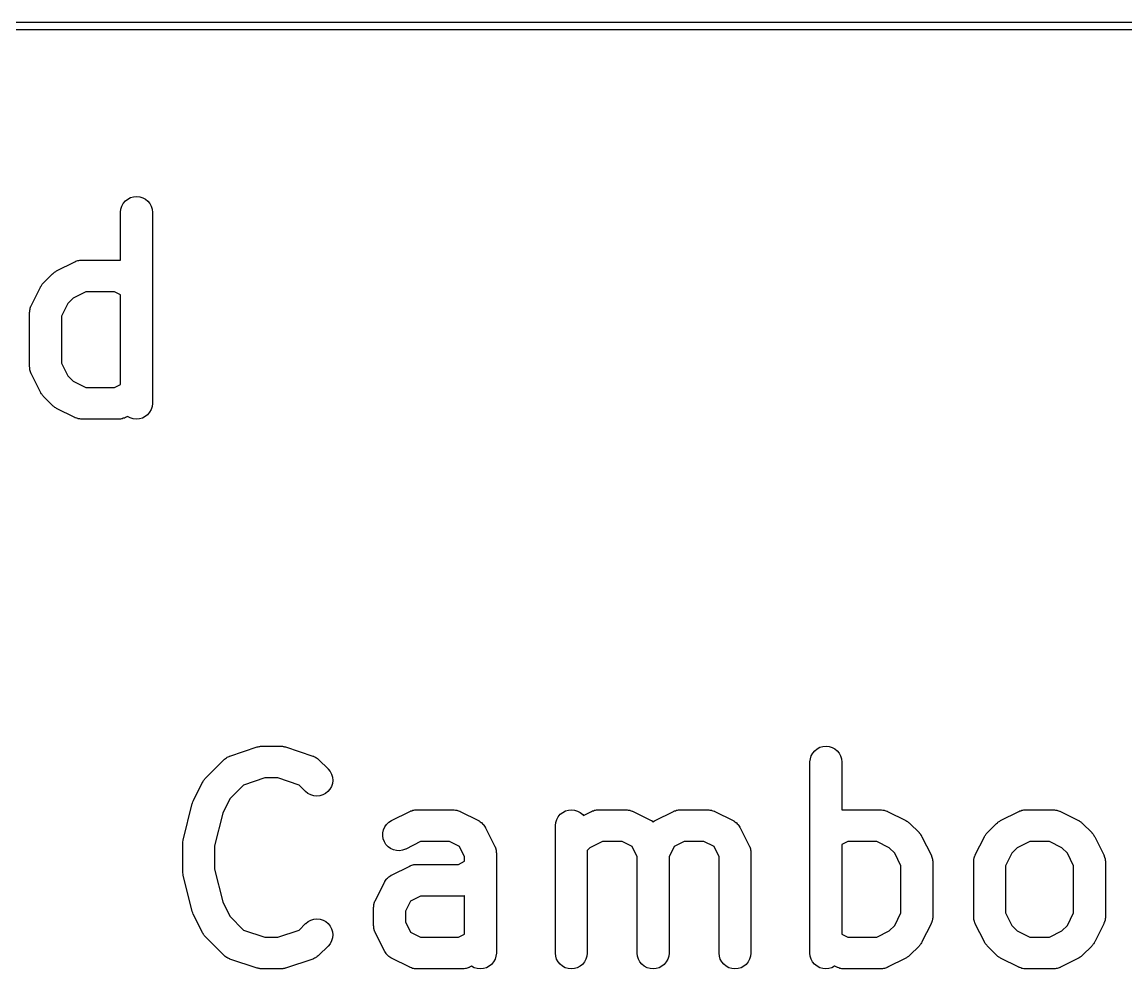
# Model space of a CAD drawing. Extents: x 60 to 191, y -145 to -39.
# Drawn here: x 142.15 to 159.5, y -53.68 to -38.8 of the extents above; entities that cross this region are included whole.
import ezdxf

# ---------------------------------------------------------------- set-up
doc = ezdxf.new("R2010")
doc.units = 0
doc.header["$MEASUREMENT"] = 0
doc.layers.add('BLACK', color=7, linetype='CONTINUOUS')

msp = doc.modelspace()

# ---------------------------------------------------------------- linework, layer by layer
at = {"layer": 'BLACK', "linetype": 'CONTINUOUS'}
for p, q in [((59.6929, -38.802), (190.497, -38.802)), ((190.44, -38.922), (59.75, -38.922)), ((143.745, -41.6499), (143.777, -41.6125)), ((143.777, -41.6125), (143.815, -41.582)), ((143.815, -41.582), (143.858, -41.5593)), ((143.858, -41.5593), (143.905, -41.5456)), ((143.905, -41.5456), (143.953, -41.5411)), ((143.953, -41.5411), (144.002, -41.5462)), ((144.002, -41.5462), (144.049, -41.5607)), ((144.049, -41.5607), (144.092, -41.5839)), ((144.092, -41.5839), (144.129, -41.615)), ((144.129, -41.615), (144.16, -41.6528)), ((143.702, -41.7877), (143.707, -41.7392)), ((143.702, -41.7911), (143.702, -41.7877)), ((143.702, -42.5448), (143.702, -41.7911)), ((143.707, -41.7392), (143.722, -41.6927)), ((143.722, -41.6927), (143.745, -41.6499)), ((144.16, -41.6528), (144.183, -41.6959)), ((144.183, -41.6959), (144.197, -41.7426)), ((144.197, -41.7426), (144.202, -41.7911)), ((144.202, -41.7911), (144.202, -44.7911)), ((142.697, -42.7104), (142.983, -42.5675)), ((142.983, -42.5675), (142.986, -42.566)), ((142.986, -42.566), (142.993, -42.5635)), ((142.993, -42.5635), (142.999, -42.56)), ((142.999, -42.56), (143.016, -42.5551)), ((143.016, -42.5551), (143.032, -42.5492)), ((143.032, -42.5492), (143.039, -42.548)), ((143.039, -42.548), (143.046, -42.5459)), ((143.046, -42.5459), (143.063, -42.5442)), ((143.063, -42.5442), (143.08, -42.5416)), ((143.08, -42.5416), (143.087, -42.5419)), ((143.087, -42.5419), (143.095, -42.5411)), ((143.095, -42.5411), (143.666, -42.5411)), ((143.666, -42.5411), (143.669, -42.5412)), ((143.669, -42.5412), (143.677, -42.542)), ((143.677, -42.542), (143.684, -42.5418)), ((143.684, -42.5418), (143.701, -42.5447)), ((143.701, -42.5447), (143.702, -42.5448)), ((142.489, -42.9001), (142.632, -42.7572)), ((142.632, -42.7572), (142.635, -42.7548)), ((142.635, -42.7548), (142.646, -42.746)), ((142.646, -42.746), (142.656, -42.7364)), ((142.656, -42.7364), (142.665, -42.7308)), ((142.665, -42.7308), (142.673, -42.7243)), ((142.673, -42.7243), (142.685, -42.7179)), ((142.685, -42.7179), (142.697, -42.7104)), ((142.3, -43.2508), (142.442, -42.9651)), ((142.442, -42.9651), (142.444, -42.9619)), ((142.444, -42.9619), (142.452, -42.9502)), ((142.452, -42.9502), (142.458, -42.9378)), ((142.458, -42.9378), (142.465, -42.9297)), ((142.465, -42.9297), (142.471, -42.921)), ((142.471, -42.921), (142.48, -42.9109)), ((142.48, -42.9109), (142.489, -42.9001)), ((142.957, -43.1395), (142.871, -43.2249)), ((143.154, -43.0411), (142.957, -43.1395)), ((143.607, -43.0411), (143.154, -43.0411)), ((143.702, -43.0885), (143.607, -43.0411)), ((143.702, -44.4938), (143.702, -43.0885)), ((142.273, -43.3591), (142.274, -43.3518)), ((142.273, -43.3626), (142.273, -43.3591)), ((142.273, -44.2197), (142.273, -43.3626)), ((142.274, -43.3444), (142.277, -43.3276)), ((142.274, -43.3518), (142.274, -43.3444)), ((142.277, -43.3276), (142.279, -43.3106)), ((142.279, -43.3106), (142.281, -43.3036)), ((142.281, -43.3036), (142.282, -43.2963)), ((142.282, -43.2963), (142.288, -43.2804)), ((142.288, -43.2804), (142.293, -43.2641)), ((142.293, -43.2641), (142.297, -43.2576)), ((142.297, -43.2576), (142.3, -43.2508)), ((142.871, -43.2249), (142.773, -43.4216)), ((142.773, -43.4216), (142.773, -44.1607)), ((142.274, -44.227), (142.273, -44.2197)), ((142.274, -44.2344), (142.274, -44.227)), ((142.773, -44.1607), (142.871, -44.3573)), ((142.276, -44.2513), (142.274, -44.2344)), ((142.278, -44.2683), (142.276, -44.2513)), ((142.28, -44.2753), (142.278, -44.2683)), ((142.281, -44.2826), (142.28, -44.2753)), ((142.287, -44.2986), (142.281, -44.2826)), ((142.292, -44.315), (142.287, -44.2986)), ((142.295, -44.3215), (142.292, -44.315)), ((142.298, -44.3284), (142.295, -44.3215)), ((142.3, -44.3315), (142.298, -44.3284)), ((142.442, -44.6172), (142.3, -44.3315)), ((142.871, -44.3573), (142.957, -44.4428)), ((142.957, -44.4428), (143.154, -44.5411)), ((143.154, -44.5411), (143.607, -44.5411)), ((143.607, -44.5411), (143.702, -44.4938)), ((142.45, -44.6291), (142.442, -44.6172)), ((142.456, -44.6416), (142.45, -44.6291)), ((142.463, -44.6497), (142.456, -44.6416)), ((142.468, -44.6585), (142.463, -44.6497)), ((142.478, -44.6687), (142.468, -44.6585)), ((142.487, -44.6797), (142.478, -44.6687)), ((142.489, -44.6822), (142.487, -44.6797)), ((142.632, -44.8251), (142.489, -44.6822)), ((142.643, -44.834), (142.632, -44.8251)), ((142.653, -44.8438), (142.643, -44.834)), ((142.662, -44.8494), (142.653, -44.8438)), ((142.67, -44.856), (142.662, -44.8494)), ((142.682, -44.8627), (142.67, -44.856)), ((142.694, -44.8703), (142.682, -44.8627)), ((142.697, -44.8719), (142.694, -44.8703)), ((142.983, -45.0147), (142.697, -44.8719)), ((144.181, -44.8896), (144.158, -44.9324)), ((144.196, -44.8431), (144.181, -44.8896)), ((144.202, -44.7946), (144.196, -44.8431)), ((144.202, -44.7911), (144.202, -44.7946)), ((142.99, -45.0174), (142.983, -45.0147)), ((142.996, -45.0209), (142.99, -45.0174)), ((143.012, -45.0261), (142.996, -45.0209)), ((143.028, -45.0322), (143.012, -45.0261)), ((143.036, -45.0335), (143.028, -45.0322)), ((143.043, -45.0357), (143.036, -45.0335)), ((143.06, -45.0376), (143.043, -45.0357)), ((143.076, -45.0405), (143.06, -45.0376)), ((143.084, -45.0403), (143.076, -45.0405)), ((143.091, -45.0411), (143.084, -45.0403)), ((143.095, -45.0411), (143.091, -45.0411)), ((143.666, -45.0411), (143.095, -45.0411)), ((143.673, -45.0404), (143.666, -45.0411)), ((143.681, -45.0407), (143.673, -45.0404)), ((143.698, -45.038), (143.681, -45.0407)), ((143.715, -45.0364), (143.698, -45.038)), ((143.722, -45.0343), (143.715, -45.0364)), ((143.729, -45.0331), (143.722, -45.0343)), ((143.745, -45.0272), (143.729, -45.0331)), ((143.761, -45.0223), (143.745, -45.0272)), ((143.768, -45.0188), (143.761, -45.0223)), ((143.775, -45.0163), (143.768, -45.0188)), ((143.778, -45.0147), (143.775, -45.0163)), ((143.811, -44.998), (143.778, -45.0147)), ((143.812, -44.9984), (143.811, -44.998)), ((143.855, -45.0216), (143.812, -44.9984)), ((143.901, -45.036), (143.855, -45.0216)), ((143.95, -45.0411), (143.901, -45.036)), ((143.999, -45.0367), (143.95, -45.0411)), ((144.045, -45.0229), (143.999, -45.0367)), ((144.089, -45.0003), (144.045, -45.0229)), ((144.127, -44.9698), (144.089, -45.0003)), ((144.158, -44.9324), (144.127, -44.9698)), ((145.421, -50.3328), (145.849, -50.19)), ((145.849, -50.19), (145.853, -50.1889)), ((145.853, -50.1889), (145.866, -50.186)), ((145.866, -50.186), (145.88, -50.1819)), ((145.88, -50.1819), (145.89, -50.1809)), ((145.89, -50.1809), (145.9, -50.1787)), ((145.9, -50.1787), (145.914, -50.1785)), ((145.914, -50.1785), (145.928, -50.1771)), ((145.928, -50.1771), (146.214, -50.1771)), ((146.214, -50.1771), (146.217, -50.1772)), ((146.217, -50.1772), (146.231, -50.1787)), ((146.231, -50.1787), (146.245, -50.1791)), ((146.245, -50.1791), (146.256, -50.1814)), ((146.256, -50.1814), (146.266, -50.1826)), ((146.266, -50.1826), (146.279, -50.1869)), ((146.279, -50.1869), (146.293, -50.19)), ((146.293, -50.19), (146.722, -50.3328)), ((154.556, -50.3287), (154.579, -50.2859)), ((154.579, -50.2859), (154.611, -50.2485)), ((154.611, -50.2485), (154.649, -50.218)), ((154.649, -50.218), (154.692, -50.1953)), ((154.692, -50.1953), (154.739, -50.1816)), ((154.739, -50.1816), (154.787, -50.1771)), ((154.787, -50.1771), (154.836, -50.1822)), ((154.836, -50.1822), (154.882, -50.1967)), ((154.882, -50.1967), (154.925, -50.2199)), ((154.925, -50.2199), (154.963, -50.251)), ((154.963, -50.251), (154.994, -50.2888)), ((154.994, -50.2888), (155.017, -50.3319)), ((145.037, -50.6789), (145.323, -50.3932)), ((145.323, -50.3932), (145.325, -50.3908)), ((145.325, -50.3908), (145.331, -50.3862)), ((145.331, -50.3862), (145.336, -50.3809)), ((145.336, -50.3809), (145.35, -50.371)), ((145.35, -50.371), (145.364, -50.3603)), ((145.364, -50.3603), (145.37, -50.3569)), ((145.37, -50.3569), (145.376, -50.3527)), ((145.376, -50.3527), (145.392, -50.3457)), ((145.392, -50.3457), (145.407, -50.3379)), ((145.407, -50.3379), (145.414, -50.3358)), ((145.414, -50.3358), (145.421, -50.3328)), ((146.722, -50.3328), (146.725, -50.334)), ((146.725, -50.334), (146.732, -50.337)), ((146.732, -50.337), (146.739, -50.3392)), ((146.739, -50.3392), (146.754, -50.3473)), ((146.754, -50.3473), (146.769, -50.3544)), ((146.769, -50.3544), (146.775, -50.3588)), ((146.775, -50.3588), (146.782, -50.3623)), ((146.782, -50.3623), (146.795, -50.3731)), ((146.795, -50.3731), (146.809, -50.3832)), ((146.809, -50.3832), (146.814, -50.3886)), ((146.814, -50.3886), (146.819, -50.3932)), ((146.819, -50.3932), (146.962, -50.5361)), ((154.535, -50.4237), (154.541, -50.3752)), ((154.535, -50.4271), (154.535, -50.4237)), ((154.535, -53.4271), (154.535, -50.4271)), ((154.541, -50.3752), (154.556, -50.3287)), ((155.017, -50.3319), (155.031, -50.3786)), ((155.031, -50.3786), (155.035, -50.4271)), ((155.035, -50.4271), (155.035, -51.1806)), ((146.962, -50.5361), (146.965, -50.5386)), ((146.965, -50.5386), (146.995, -50.5767)), ((146.995, -50.5767), (147.018, -50.62)), ((147.018, -50.62), (147.031, -50.6669)), ((144.848, -51.0296), (144.99, -50.7439)), ((144.99, -50.7439), (144.992, -50.7408)), ((144.992, -50.7408), (145, -50.729)), ((145, -50.729), (145.006, -50.7166)), ((145.006, -50.7166), (145.013, -50.7086)), ((145.013, -50.7086), (145.019, -50.6999)), ((145.019, -50.6999), (145.028, -50.6898)), ((145.028, -50.6898), (145.037, -50.6789)), ((145.635, -50.7885), (145.419, -51.0038)), ((145.969, -50.6771), (145.635, -50.7885)), ((146.173, -50.6771), (145.969, -50.6771)), ((146.508, -50.7885), (146.173, -50.6771)), ((146.609, -50.8896), (146.508, -50.7885)), ((147.016, -50.8105), (146.992, -50.8534)), ((147.03, -50.764), (147.016, -50.8105)), ((147.035, -50.7155), (147.03, -50.764)), ((147.031, -50.6669), (147.035, -50.7155)), ((146.646, -50.9206), (146.609, -50.8896)), ((146.689, -50.9437), (146.646, -50.9206)), ((146.736, -50.9579), (146.689, -50.9437)), ((146.785, -50.9629), (146.736, -50.9579)), ((146.833, -50.9583), (146.785, -50.9629)), ((146.88, -50.9443), (146.833, -50.9583)), ((146.923, -50.9216), (146.88, -50.9443)), ((146.961, -50.8909), (146.923, -50.9216)), ((146.992, -50.8534), (146.961, -50.8909)), ((144.686, -51.6522), (144.829, -51.0808)), ((144.829, -51.0774), (144.83, -51.0763)), ((144.829, -51.0808), (144.829, -51.0774)), ((144.83, -51.0752), (144.838, -51.0535)), ((144.83, -51.0763), (144.83, -51.0752)), ((144.838, -51.0535), (144.847, -51.0317)), ((144.847, -51.0307), (144.848, -51.0296)), ((144.847, -51.0317), (144.847, -51.0307)), ((145.419, -51.0038), (145.307, -51.2287)), ((145.307, -51.2287), (145.178, -51.7436)), ((147.959, -51.3464), (148.245, -51.2035)), ((148.245, -51.2035), (148.248, -51.202)), ((148.248, -51.202), (148.255, -51.1995)), ((148.255, -51.1995), (148.262, -51.196)), ((148.262, -51.196), (148.278, -51.1911)), ((148.278, -51.1911), (148.294, -51.1852)), ((148.294, -51.1852), (148.301, -51.184)), ((148.301, -51.184), (148.308, -51.1819)), ((148.308, -51.1819), (148.325, -51.1802)), ((148.325, -51.1802), (148.342, -51.1776)), ((148.342, -51.1776), (148.35, -51.1779)), ((148.35, -51.1779), (148.357, -51.1771)), ((148.357, -51.1771), (148.928, -51.1771)), ((148.928, -51.1771), (148.932, -51.1772)), ((148.932, -51.1772), (148.939, -51.178)), ((148.939, -51.178), (148.946, -51.1778)), ((148.946, -51.1778), (148.963, -51.1807)), ((148.963, -51.1807), (148.98, -51.1826)), ((148.98, -51.1826), (148.987, -51.1848)), ((148.987, -51.1848), (148.995, -51.1861)), ((148.995, -51.1861), (149.01, -51.1922)), ((149.01, -51.1922), (149.027, -51.1974)), ((149.027, -51.1974), (149.033, -51.2009)), ((149.033, -51.2009), (149.04, -51.2035)), ((149.04, -51.2035), (149.326, -51.3464)), ((150.541, -51.3752), (150.556, -51.3287)), ((150.556, -51.3287), (150.579, -51.2859)), ((150.579, -51.2859), (150.611, -51.2485)), ((150.611, -51.2485), (150.649, -51.218)), ((150.649, -51.218), (150.692, -51.1953)), ((150.692, -51.1953), (150.739, -51.1816)), ((150.739, -51.1816), (150.787, -51.1771)), ((150.787, -51.1771), (150.836, -51.1822)), ((150.836, -51.1822), (150.882, -51.1967)), ((150.882, -51.1967), (150.925, -51.2199)), ((150.925, -51.2199), (150.963, -51.251)), ((150.963, -51.251), (150.976, -51.2668)), ((150.976, -51.2668), (151.102, -51.2035)), ((151.102, -51.2035), (151.105, -51.202)), ((151.105, -51.202), (151.112, -51.1995)), ((151.112, -51.1995), (151.119, -51.196)), ((151.119, -51.196), (151.135, -51.1911)), ((151.135, -51.1911), (151.151, -51.1852)), ((151.151, -51.1852), (151.158, -51.184)), ((151.158, -51.184), (151.165, -51.1819)), ((151.165, -51.1819), (151.182, -51.1802)), ((151.182, -51.1802), (151.199, -51.1776)), ((151.199, -51.1776), (151.207, -51.1779)), ((151.207, -51.1779), (151.214, -51.1771)), ((151.214, -51.1771), (151.643, -51.1771)), ((151.643, -51.1771), (151.646, -51.1772)), ((151.646, -51.1772), (151.653, -51.178)), ((151.653, -51.178), (151.661, -51.1778)), ((151.661, -51.1778), (151.678, -51.1807)), ((151.678, -51.1807), (151.695, -51.1826)), ((151.695, -51.1826), (151.702, -51.1848)), ((151.702, -51.1848), (151.709, -51.1861)), ((151.709, -51.1861), (151.725, -51.1922)), ((151.725, -51.1922), (151.741, -51.1974)), ((151.741, -51.1974), (151.748, -51.2009)), ((151.748, -51.2009), (151.754, -51.2035)), ((151.754, -51.2035), (152.04, -51.3464)), ((152.102, -51.3464), (152.388, -51.2035)), ((152.388, -51.2035), (152.391, -51.202)), ((152.391, -51.202), (152.398, -51.1995)), ((152.398, -51.1995), (152.404, -51.196)), ((152.404, -51.196), (152.421, -51.1911)), ((152.421, -51.1911), (152.437, -51.1852)), ((152.437, -51.1852), (152.444, -51.184)), ((152.444, -51.184), (152.451, -51.1819)), ((152.451, -51.1819), (152.468, -51.1802)), ((152.468, -51.1802), (152.485, -51.1776)), ((152.485, -51.1776), (152.492, -51.1779)), ((152.492, -51.1779), (152.5, -51.1771)), ((152.5, -51.1771), (152.928, -51.1771)), ((152.928, -51.1771), (152.932, -51.1772)), ((152.932, -51.1772), (152.939, -51.178)), ((152.939, -51.178), (152.946, -51.1778)), ((152.946, -51.1778), (152.963, -51.1807)), ((152.963, -51.1807), (152.98, -51.1826)), ((152.98, -51.1826), (152.987, -51.1848)), ((152.987, -51.1848), (152.995, -51.1861)), ((152.995, -51.1861), (153.01, -51.1922)), ((153.01, -51.1922), (153.027, -51.1974)), ((153.027, -51.1974), (153.033, -51.2009)), ((153.033, -51.2009), (153.04, -51.2035)), ((153.04, -51.2035), (153.326, -51.3464)), ((155.035, -51.1806), (155.04, -51.1802)), ((155.04, -51.1802), (155.056, -51.1776)), ((155.056, -51.1776), (155.064, -51.1779)), ((155.064, -51.1779), (155.071, -51.1771)), ((155.071, -51.1771), (155.643, -51.1771)), ((155.643, -51.1771), (155.646, -51.1772)), ((155.646, -51.1772), (155.653, -51.178)), ((155.653, -51.178), (155.661, -51.1778)), ((155.661, -51.1778), (155.678, -51.1807)), ((155.678, -51.1807), (155.695, -51.1826)), ((155.695, -51.1826), (155.702, -51.1848)), ((155.702, -51.1848), (155.709, -51.1861)), ((155.709, -51.1861), (155.725, -51.1922)), ((155.725, -51.1922), (155.741, -51.1974)), ((155.741, -51.1974), (155.748, -51.2009)), ((155.748, -51.2009), (155.754, -51.2035)), ((155.754, -51.2035), (156.04, -51.3464)), ((157.531, -51.3464), (157.816, -51.2035)), ((157.816, -51.2035), (157.82, -51.202)), ((157.82, -51.202), (157.827, -51.1995)), ((157.827, -51.1995), (157.833, -51.196)), ((157.833, -51.196), (157.849, -51.1911)), ((157.849, -51.1911), (157.865, -51.1852)), ((157.865, -51.1852), (157.873, -51.184)), ((157.873, -51.184), (157.88, -51.1819)), ((157.88, -51.1819), (157.897, -51.1802)), ((157.897, -51.1802), (157.914, -51.1776)), ((157.914, -51.1776), (157.921, -51.1779)), ((157.921, -51.1779), (157.928, -51.1771)), ((157.928, -51.1771), (158.357, -51.1771)), ((158.357, -51.1771), (158.36, -51.1772)), ((158.36, -51.1772), (158.368, -51.178)), ((158.368, -51.178), (158.375, -51.1778)), ((158.375, -51.1778), (158.392, -51.1807)), ((158.392, -51.1807), (158.409, -51.1826)), ((158.409, -51.1826), (158.416, -51.1848)), ((158.416, -51.1848), (158.423, -51.1861)), ((158.423, -51.1861), (158.439, -51.1922)), ((158.439, -51.1922), (158.455, -51.1974)), ((158.455, -51.1974), (158.462, -51.2009)), ((158.462, -51.2009), (158.469, -51.2035)), ((158.469, -51.2035), (158.754, -51.3464)), ((147.823, -51.5376), (147.834, -51.4901)), ((147.834, -51.4901), (147.854, -51.4456)), ((147.854, -51.4456), (147.883, -51.4059)), ((147.883, -51.4059), (147.918, -51.3724)), ((147.918, -51.3724), (147.959, -51.3464)), ((149.326, -51.3464), (149.329, -51.348)), ((149.329, -51.348), (149.333, -51.3509)), ((149.333, -51.3509), (149.338, -51.3531)), ((149.338, -51.3531), (149.354, -51.3642)), ((149.354, -51.3642), (149.37, -51.3745)), ((149.37, -51.3745), (149.374, -51.3783)), ((149.374, -51.3783), (149.378, -51.3814)), ((149.378, -51.3814), (149.391, -51.3953)), ((149.391, -51.3953), (149.405, -51.4085)), ((149.405, -51.4085), (149.408, -51.413)), ((149.408, -51.413), (149.412, -51.4169)), ((149.412, -51.4169), (149.422, -51.433)), ((149.422, -51.433), (149.433, -51.4487)), ((149.433, -51.4487), (149.435, -51.4536)), ((149.435, -51.4536), (149.438, -51.4582)), ((149.438, -51.4582), (149.58, -51.7439)), ((150.535, -51.4237), (150.541, -51.3752)), ((150.535, -51.4271), (150.535, -51.4237)), ((150.535, -53.4271), (150.535, -51.4271)), ((152.04, -51.3464), (152.043, -51.348)), ((152.043, -51.348), (152.048, -51.3509)), ((152.048, -51.3509), (152.053, -51.3531)), ((152.053, -51.3531), (152.068, -51.3642)), ((152.068, -51.3642), (152.071, -51.366)), ((152.071, -51.366), (152.077, -51.3622)), ((152.077, -51.3622), (152.093, -51.3514)), ((152.093, -51.3514), (152.098, -51.3493)), ((152.098, -51.3493), (152.102, -51.3464)), ((153.326, -51.3464), (153.329, -51.348)), ((153.329, -51.348), (153.333, -51.3509)), ((153.333, -51.3509), (153.338, -51.3531)), ((153.338, -51.3531), (153.354, -51.3642)), ((153.354, -51.3642), (153.37, -51.3745)), ((153.37, -51.3745), (153.374, -51.3783)), ((153.374, -51.3783), (153.378, -51.3814)), ((153.378, -51.3814), (153.391, -51.3953)), ((153.391, -51.3953), (153.405, -51.4085)), ((153.405, -51.4085), (153.408, -51.413)), ((153.408, -51.413), (153.412, -51.4169)), ((153.412, -51.4169), (153.422, -51.433)), ((153.422, -51.433), (153.433, -51.4487)), ((153.433, -51.4487), (153.435, -51.4536)), ((153.435, -51.4536), (153.438, -51.4582)), ((153.438, -51.4582), (153.58, -51.7439)), ((156.04, -51.3464), (156.043, -51.348)), ((156.043, -51.348), (156.055, -51.3556)), ((156.055, -51.3556), (156.067, -51.3623)), ((156.067, -51.3623), (156.075, -51.3689)), ((156.075, -51.3689), (156.084, -51.3745)), ((156.084, -51.3745), (156.094, -51.3843)), ((156.094, -51.3843), (156.105, -51.3932)), ((156.105, -51.3932), (156.248, -51.5361)), ((157.323, -51.5361), (157.466, -51.3932)), ((157.466, -51.3932), (157.468, -51.3908)), ((157.468, -51.3908), (157.479, -51.382)), ((157.479, -51.382), (157.489, -51.3724)), ((157.489, -51.3724), (157.498, -51.3668)), ((157.498, -51.3668), (157.506, -51.3603)), ((157.506, -51.3603), (157.519, -51.3539)), ((157.519, -51.3539), (157.531, -51.3464)), ((158.754, -51.3464), (158.757, -51.348)), ((158.757, -51.348), (158.769, -51.3556)), ((158.769, -51.3556), (158.782, -51.3623)), ((158.782, -51.3623), (158.79, -51.3689)), ((158.79, -51.3689), (158.798, -51.3745)), ((158.798, -51.3745), (158.808, -51.3843)), ((158.808, -51.3843), (158.819, -51.3932)), ((158.819, -51.3932), (158.962, -51.5361)), ((144.679, -51.7005), (144.682, -51.6807)), ((144.682, -51.6807), (144.684, -51.6609)), ((144.684, -51.6609), (144.685, -51.6566)), ((144.685, -51.6566), (144.686, -51.6522)), ((147.822, -51.5864), (147.823, -51.5376)), ((147.83, -51.6346), (147.822, -51.5864)), ((147.847, -51.6802), (147.83, -51.6346)), ((147.872, -51.7217), (147.847, -51.6802)), ((148.416, -51.6771), (148.183, -51.7936)), ((148.869, -51.6771), (148.416, -51.6771)), ((149.028, -51.7563), (148.869, -51.6771)), ((151.273, -51.6771), (151.076, -51.7755)), ((151.584, -51.6771), (151.273, -51.6771)), ((151.742, -51.7563), (151.584, -51.6771)), ((152.559, -51.6771), (152.4, -51.7563)), ((152.869, -51.6771), (152.559, -51.6771)), ((153.028, -51.7563), (152.869, -51.6771)), ((155.13, -51.6771), (155.035, -51.7245)), ((155.584, -51.6771), (155.13, -51.6771)), ((155.78, -51.7755), (155.584, -51.6771)), ((156.248, -51.5361), (156.25, -51.5386)), ((156.25, -51.5386), (156.259, -51.5495)), ((156.259, -51.5495), (156.269, -51.5598)), ((156.269, -51.5598), (156.274, -51.5686)), ((156.274, -51.5686), (156.281, -51.5767)), ((156.281, -51.5767), (156.287, -51.5892)), ((156.287, -51.5892), (156.295, -51.6011)), ((156.295, -51.6011), (156.438, -51.8868)), ((157.133, -51.8868), (157.276, -51.6011)), ((157.276, -51.6011), (157.278, -51.5979)), ((157.278, -51.5979), (157.285, -51.5862)), ((157.285, -51.5862), (157.292, -51.5738)), ((157.292, -51.5738), (157.299, -51.5657)), ((157.299, -51.5657), (157.304, -51.557)), ((157.304, -51.557), (157.314, -51.5469)), ((157.314, -51.5469), (157.323, -51.5361)), ((157.987, -51.6771), (157.791, -51.7755)), ((158.298, -51.6771), (157.987, -51.6771)), ((158.494, -51.7755), (158.298, -51.6771)), ((158.962, -51.5361), (158.965, -51.5386)), ((158.965, -51.5386), (158.973, -51.5495)), ((158.973, -51.5495), (158.983, -51.5598)), ((158.983, -51.5598), (158.989, -51.5686)), ((158.989, -51.5686), (158.995, -51.5767)), ((158.995, -51.5767), (159.002, -51.5892)), ((159.002, -51.5892), (159.009, -51.6011)), ((159.009, -51.6011), (159.152, -51.8868)), ((144.678, -51.7094), (144.679, -51.7049)), ((144.678, -51.7129), (144.678, -51.7094)), ((144.678, -52.1414), (144.678, -51.7129)), ((144.679, -51.7049), (144.679, -51.7005)), ((145.178, -51.7436), (145.178, -52.1106)), ((147.906, -51.7574), (147.872, -51.7217)), ((147.945, -51.786), (147.906, -51.7574)), ((147.99, -51.8063), (147.945, -51.786)), ((148.037, -51.8177), (147.99, -51.8063)), ((148.086, -51.8196), (148.037, -51.8177)), ((148.134, -51.812), (148.086, -51.8196)), ((148.18, -51.7951), (148.134, -51.812)), ((148.183, -51.7936), (148.18, -51.7951)), ((149.107, -51.9147), (149.028, -51.7563)), ((149.58, -51.7439), (149.582, -51.747)), ((149.582, -51.747), (149.585, -51.754)), ((149.585, -51.754), (149.588, -51.7604)), ((149.588, -51.7604), (149.593, -51.7768)), ((149.593, -51.7768), (149.599, -51.7928)), ((149.599, -51.7928), (149.6, -51.8001)), ((149.6, -51.8001), (149.602, -51.8072)), ((149.602, -51.8072), (149.604, -51.8242)), ((149.604, -51.8242), (149.606, -51.841)), ((149.606, -51.841), (149.606, -51.8484)), ((149.606, -51.8484), (149.607, -51.8557)), ((149.607, -51.8557), (149.607, -53.4271)), ((151.076, -51.7755), (151.035, -51.8164)), ((151.035, -51.8164), (151.035, -53.4271)), ((151.821, -51.9147), (151.742, -51.7563)), ((152.4, -51.7563), (152.321, -51.9147)), ((153.107, -51.9147), (153.028, -51.7563)), ((153.58, -51.7439), (153.582, -51.747)), ((153.582, -51.747), (153.585, -51.754)), ((153.585, -51.754), (153.588, -51.7604)), ((153.588, -51.7604), (153.593, -51.7768)), ((153.593, -51.7768), (153.599, -51.7928)), ((153.599, -51.7928), (153.6, -51.8001)), ((153.6, -51.8001), (153.602, -51.8072)), ((153.602, -51.8072), (153.604, -51.8242)), ((153.604, -51.8242), (153.606, -51.841)), ((153.606, -51.841), (153.606, -51.8484)), ((153.606, -51.8484), (153.607, -51.8557)), ((153.607, -51.8557), (153.607, -53.4271)), ((155.035, -51.7245), (155.035, -53.1298)), ((155.866, -51.8609), (155.78, -51.7755)), ((155.964, -52.0576), (155.866, -51.8609)), ((157.705, -51.8609), (157.607, -52.0576)), ((157.791, -51.7755), (157.705, -51.8609)), ((158.58, -51.8609), (158.494, -51.7755)), ((158.678, -52.0576), (158.58, -51.8609)), ((148.325, -52.0374), (148.342, -52.0347)), ((148.342, -52.0347), (148.35, -52.035)), ((148.35, -52.035), (148.357, -52.0343)), ((148.357, -52.0343), (149.012, -52.0343)), ((149.012, -52.0343), (149.107, -51.9869)), ((149.107, -51.9869), (149.107, -51.9147)), ((151.821, -53.4271), (151.821, -51.9147)), ((152.321, -51.9147), (152.321, -53.4271)), ((153.107, -53.4271), (153.107, -51.9147)), ((156.438, -51.8868), (156.439, -51.8899)), ((156.439, -51.8899), (156.442, -51.8968)), ((156.442, -51.8968), (156.445, -51.9033)), ((156.445, -51.9033), (156.45, -51.9197)), ((156.45, -51.9197), (156.456, -51.9357)), ((156.456, -51.9357), (156.457, -51.943)), ((156.457, -51.943), (156.459, -51.95)), ((156.459, -51.95), (156.461, -51.967)), ((156.461, -51.967), (156.464, -51.9839)), ((156.464, -51.9839), (156.463, -51.9912)), ((156.463, -51.9912), (156.464, -51.9986)), ((156.464, -51.9986), (156.464, -52.8557)), ((157.107, -51.9951), (157.108, -51.9878)), ((157.107, -51.9986), (157.107, -51.9951)), ((157.107, -52.8557), (157.107, -51.9986)), ((157.108, -51.9804), (157.11, -51.9636)), ((157.108, -51.9878), (157.108, -51.9804)), ((157.11, -51.9636), (157.112, -51.9466)), ((157.112, -51.9466), (157.115, -51.9396)), ((157.115, -51.9396), (157.116, -51.9323)), ((157.116, -51.9323), (157.122, -51.9164)), ((157.122, -51.9164), (157.127, -51.9001)), ((157.127, -51.9001), (157.131, -51.8936)), ((157.131, -51.8936), (157.133, -51.8868)), ((159.152, -51.8868), (159.153, -51.8899)), ((159.153, -51.8899), (159.156, -51.8968)), ((159.156, -51.8968), (159.159, -51.9033)), ((159.159, -51.9033), (159.164, -51.9197)), ((159.164, -51.9197), (159.17, -51.9357)), ((159.17, -51.9357), (159.171, -51.943)), ((159.171, -51.943), (159.174, -51.95)), ((159.174, -51.95), (159.175, -51.967)), ((159.175, -51.967), (159.178, -51.9839)), ((159.178, -51.9839), (159.178, -51.9912)), ((159.178, -51.9912), (159.178, -51.9986)), ((159.178, -51.9986), (159.178, -52.8557)), ((144.679, -52.1459), (144.678, -52.1414)), ((144.678, -52.1503), (144.679, -52.1459)), ((144.681, -52.1701), (144.678, -52.1503)), ((144.683, -52.19), (144.681, -52.1701)), ((144.684, -52.1943), (144.683, -52.19)), ((144.685, -52.1987), (144.684, -52.1943)), ((144.686, -52.2021), (144.685, -52.1987)), ((144.829, -52.7735), (144.686, -52.2021)), ((145.178, -52.1106), (145.307, -52.6256)), ((147.934, -52.2194), (147.95, -52.2086)), ((147.95, -52.2086), (147.955, -52.2064)), ((147.955, -52.2064), (147.959, -52.2035)), ((147.959, -52.2035), (148.245, -52.0607)), ((148.245, -52.0607), (148.248, -52.0591)), ((148.248, -52.0591), (148.255, -52.0566)), ((148.255, -52.0566), (148.262, -52.0531)), ((148.262, -52.0531), (148.278, -52.0482)), ((148.278, -52.0482), (148.294, -52.0423)), ((148.294, -52.0423), (148.301, -52.0412)), ((148.301, -52.0412), (148.308, -52.039)), ((148.308, -52.039), (148.325, -52.0374)), ((155.964, -52.7967), (155.964, -52.0576)), ((157.607, -52.0576), (157.607, -52.7967)), ((158.678, -52.7967), (158.678, -52.0576)), ((147.705, -52.6011), (147.848, -52.3153)), ((147.848, -52.3153), (147.849, -52.3122)), ((147.849, -52.3122), (147.852, -52.3077)), ((147.852, -52.3077), (147.854, -52.3028)), ((147.854, -52.3028), (147.865, -52.2873)), ((147.865, -52.2873), (147.876, -52.2713)), ((147.876, -52.2713), (147.879, -52.2674)), ((147.879, -52.2674), (147.883, -52.263)), ((147.883, -52.263), (147.896, -52.2499)), ((147.896, -52.2499), (147.91, -52.2363)), ((147.91, -52.2363), (147.914, -52.2332)), ((147.914, -52.2332), (147.918, -52.2295)), ((147.918, -52.2295), (147.934, -52.2194)), ((148.416, -52.5343), (148.257, -52.6135)), ((149.071, -52.5343), (148.416, -52.5343)), ((149.078, -52.5336), (149.071, -52.5343)), ((149.086, -52.5339), (149.078, -52.5336)), ((149.103, -52.5312), (149.086, -52.5339)), ((149.107, -52.5308), (149.103, -52.5312)), ((149.107, -53.1298), (149.107, -52.5308)), ((145.307, -52.6256), (145.419, -52.8505)), ((147.678, -52.7094), (147.679, -52.7021)), ((147.678, -52.7129), (147.678, -52.7094)), ((147.678, -52.9986), (147.678, -52.7129)), ((147.679, -52.6947), (147.682, -52.6779)), ((147.679, -52.7021), (147.679, -52.6947)), ((147.682, -52.6779), (147.684, -52.6609)), ((147.684, -52.6609), (147.686, -52.6539)), ((147.686, -52.6539), (147.687, -52.6466)), ((147.687, -52.6466), (147.693, -52.6307)), ((147.693, -52.6307), (147.699, -52.6144)), ((147.699, -52.6144), (147.702, -52.6079)), ((147.702, -52.6079), (147.705, -52.6011)), ((148.257, -52.6135), (148.178, -52.7719)), ((144.829, -52.7746), (144.829, -52.7735)), ((144.829, -52.7757), (144.829, -52.7746)), ((144.837, -52.7975), (144.829, -52.7757)), ((144.845, -52.8194), (144.837, -52.7975)), ((144.846, -52.8204), (144.845, -52.8194)), ((144.846, -52.8215), (144.846, -52.8204)), ((144.848, -52.8247), (144.846, -52.8215)), ((144.99, -53.1104), (144.848, -52.8247)), ((145.419, -52.8505), (145.635, -53.0658)), ((146.693, -52.9093), (146.739, -52.8957)), ((146.739, -52.8957), (146.788, -52.8914)), ((146.788, -52.8914), (146.837, -52.8967)), ((146.837, -52.8967), (146.883, -52.9113)), ((148.178, -52.7719), (148.178, -52.9396)), ((155.866, -52.9933), (155.964, -52.7967)), ((156.46, -52.8907), (156.459, -52.9077)), ((156.463, -52.8739), (156.46, -52.8907)), ((156.464, -52.8592), (156.463, -52.8665)), ((156.463, -52.8665), (156.463, -52.8739)), ((156.464, -52.8557), (156.464, -52.8592)), ((157.108, -52.863), (157.107, -52.8557)), ((157.107, -52.8704), (157.108, -52.863)), ((157.11, -52.8873), (157.107, -52.8704)), ((157.112, -52.9043), (157.11, -52.8873)), ((157.607, -52.7967), (157.705, -52.9933)), ((158.58, -52.9933), (158.678, -52.7967)), ((159.175, -52.8907), (159.173, -52.9077)), ((159.178, -52.8739), (159.175, -52.8907)), ((159.178, -52.8592), (159.177, -52.8665)), ((159.177, -52.8665), (159.178, -52.8739)), ((159.178, -52.8557), (159.178, -52.8592)), ((145.635, -53.0658), (145.969, -53.1771)), ((146.173, -53.1771), (146.508, -53.0658)), ((146.508, -53.0658), (146.609, -52.9647)), ((146.609, -52.9647), (146.611, -52.9622)), ((146.611, -52.9622), (146.649, -52.9318)), ((146.649, -52.9318), (146.693, -52.9093)), ((146.883, -52.9113), (146.926, -52.9347)), ((146.926, -52.9347), (146.963, -52.9659)), ((146.963, -52.9659), (146.994, -53.0038)), ((146.994, -53.0038), (147.017, -53.047)), ((147.017, -53.047), (147.031, -53.0937)), ((147.679, -53.0059), (147.678, -52.9986)), ((147.679, -53.0132), (147.679, -53.0059)), ((147.681, -53.0301), (147.679, -53.0132)), ((147.683, -53.0471), (147.681, -53.0301)), ((147.685, -53.0542), (147.683, -53.0471)), ((147.686, -53.0614), (147.685, -53.0542)), ((147.692, -53.0775), (147.686, -53.0614)), ((148.178, -52.9396), (148.257, -53.0979)), ((155.78, -53.0788), (155.866, -52.9933)), ((156.438, -52.9675), (156.295, -53.2532)), ((156.44, -52.9606), (156.438, -52.9675)), ((156.444, -52.9542), (156.44, -52.9606)), ((156.449, -52.9379), (156.444, -52.9542)), ((156.455, -52.922), (156.449, -52.9379)), ((156.456, -52.9147), (156.455, -52.922)), ((156.459, -52.9077), (156.456, -52.9147)), ((157.114, -52.9113), (157.112, -52.9043)), ((157.115, -52.9186), (157.114, -52.9113)), ((157.121, -52.9346), (157.115, -52.9186)), ((157.126, -52.951), (157.121, -52.9346)), ((157.129, -52.9575), (157.126, -52.951)), ((157.132, -52.9644), (157.129, -52.9575)), ((157.133, -52.9675), (157.132, -52.9644)), ((157.276, -53.2532), (157.133, -52.9675)), ((157.705, -52.9933), (157.791, -53.0788)), ((158.494, -53.0788), (158.58, -52.9933)), ((159.152, -52.9675), (159.009, -53.2532)), ((159.155, -52.9606), (159.152, -52.9675)), ((159.158, -52.9542), (159.155, -52.9606)), ((159.163, -52.9379), (159.158, -52.9542)), ((159.169, -52.922), (159.163, -52.9379)), ((159.171, -52.9147), (159.169, -52.922)), ((159.173, -52.9077), (159.171, -52.9147)), ((144.998, -53.1223), (144.99, -53.1104)), ((145.004, -53.1347), (144.998, -53.1223)), ((145.011, -53.1429), (145.004, -53.1347)), ((145.016, -53.1517), (145.011, -53.1429)), ((145.026, -53.1619), (145.016, -53.1517)), ((145.035, -53.1729), (145.026, -53.1619)), ((145.037, -53.1753), (145.035, -53.1729)), ((145.323, -53.4611), (145.037, -53.1753)), ((145.969, -53.1771), (146.173, -53.1771)), ((147.016, -53.2375), (146.993, -53.2805)), ((147.03, -53.1908), (147.016, -53.2375)), ((147.035, -53.1423), (147.03, -53.1908)), ((147.031, -53.0937), (147.035, -53.1423)), ((147.697, -53.0938), (147.692, -53.0775)), ((147.701, -53.1003), (147.697, -53.0938)), ((147.703, -53.1072), (147.701, -53.1003)), ((147.705, -53.1104), (147.703, -53.1072)), ((147.848, -53.3961), (147.705, -53.1104)), ((148.257, -53.0979), (148.416, -53.1771)), ((148.416, -53.1771), (149.012, -53.1771)), ((149.012, -53.1771), (149.107, -53.1298)), ((155.035, -53.1298), (155.13, -53.1771)), ((155.13, -53.1771), (155.584, -53.1771)), ((155.584, -53.1771), (155.78, -53.0788)), ((157.791, -53.0788), (157.987, -53.1771)), ((157.987, -53.1771), (158.298, -53.1771)), ((158.298, -53.1771), (158.494, -53.0788)), ((146.962, -53.3182), (146.819, -53.4611)), ((146.993, -53.2805), (146.962, -53.3182)), ((147.85, -53.4007), (147.848, -53.3961)), ((147.853, -53.4056), (147.85, -53.4007)), ((147.863, -53.4213), (147.853, -53.4056)), ((147.874, -53.4374), (147.863, -53.4213)), ((156.248, -53.3182), (156.105, -53.4611)), ((156.257, -53.3074), (156.248, -53.3182)), ((156.267, -53.2973), (156.257, -53.3074)), ((156.272, -53.2885), (156.267, -53.2973)), ((156.279, -53.2805), (156.272, -53.2885)), ((156.286, -53.2681), (156.279, -53.2805)), ((156.293, -53.2563), (156.286, -53.2681)), ((156.295, -53.2532), (156.293, -53.2563)), ((157.284, -53.2651), (157.276, -53.2532)), ((157.29, -53.2776), (157.284, -53.2651)), ((157.297, -53.2857), (157.29, -53.2776)), ((157.302, -53.2945), (157.297, -53.2857)), ((157.312, -53.3047), (157.302, -53.2945)), ((157.32, -53.3157), (157.312, -53.3047)), ((157.323, -53.3182), (157.32, -53.3157)), ((157.466, -53.4611), (157.323, -53.3182)), ((158.962, -53.3182), (158.819, -53.4611)), ((158.971, -53.3074), (158.962, -53.3182)), ((158.981, -53.2973), (158.971, -53.3074)), ((158.987, -53.2885), (158.981, -53.2973)), ((158.993, -53.2805), (158.987, -53.2885)), ((159, -53.2681), (158.993, -53.2805)), ((159.007, -53.2563), (159, -53.2681)), ((159.009, -53.2532), (159.007, -53.2563)), ((145.329, -53.4657), (145.323, -53.4611)), ((145.334, -53.4711), (145.329, -53.4657)), ((145.347, -53.4812), (145.334, -53.4711)), ((145.361, -53.492), (145.347, -53.4812)), ((145.367, -53.4955), (145.361, -53.492)), ((145.373, -53.4998), (145.367, -53.4955)), ((145.389, -53.507), (145.373, -53.4998)), ((145.404, -53.5151), (145.389, -53.507)), ((145.411, -53.5172), (145.404, -53.5151)), ((145.417, -53.5203), (145.411, -53.5172)), ((145.421, -53.5215), (145.417, -53.5203)), ((145.849, -53.6643), (145.421, -53.5215)), ((146.722, -53.5215), (146.293, -53.6643)), ((146.728, -53.5185), (146.722, -53.5215)), ((146.735, -53.5164), (146.728, -53.5185)), ((146.751, -53.5085), (146.735, -53.5164)), ((146.766, -53.5016), (146.751, -53.5085)), ((146.772, -53.4973), (146.766, -53.5016)), ((146.779, -53.494), (146.772, -53.4973)), ((146.792, -53.4833), (146.779, -53.494)), ((146.806, -53.4734), (146.792, -53.4833)), ((146.811, -53.4681), (146.806, -53.4734)), ((146.817, -53.4635), (146.811, -53.4681)), ((146.819, -53.4611), (146.817, -53.4635)), ((147.877, -53.4413), (147.874, -53.4374)), ((147.88, -53.4458), (147.877, -53.4413)), ((147.894, -53.459), (147.88, -53.4458)), ((147.907, -53.4729), (147.894, -53.459)), ((147.911, -53.476), (147.907, -53.4729)), ((147.915, -53.4798), (147.911, -53.476)), ((147.931, -53.4901), (147.915, -53.4798)), ((147.947, -53.5012), (147.931, -53.4901)), ((147.952, -53.5034), (147.947, -53.5012)), ((147.956, -53.5063), (147.952, -53.5034)), ((147.959, -53.5079), (147.956, -53.5063)), ((148.245, -53.6507), (147.959, -53.5079)), ((149.563, -53.5684), (149.532, -53.6058)), ((149.587, -53.5256), (149.563, -53.5684)), ((149.601, -53.4791), (149.587, -53.5256)), ((149.607, -53.4306), (149.601, -53.4791)), ((149.607, -53.4271), (149.607, -53.4306)), ((150.54, -53.4757), (150.535, -53.4271)), ((150.554, -53.5224), (150.54, -53.4757)), ((150.577, -53.5655), (150.554, -53.5224)), ((150.608, -53.6033), (150.577, -53.5655)), ((150.992, -53.5684), (150.96, -53.6058)), ((151.015, -53.5256), (150.992, -53.5684)), ((151.03, -53.4791), (151.015, -53.5256)), ((151.035, -53.4306), (151.03, -53.4791)), ((151.035, -53.4271), (151.035, -53.4306)), ((151.826, -53.4757), (151.821, -53.4271)), ((151.84, -53.5224), (151.826, -53.4757)), ((151.863, -53.5655), (151.84, -53.5224)), ((151.894, -53.6033), (151.863, -53.5655)), ((152.277, -53.5684), (152.246, -53.6058)), ((152.301, -53.5256), (152.277, -53.5684)), ((152.316, -53.4791), (152.301, -53.5256)), ((152.321, -53.4306), (152.316, -53.4791)), ((152.321, -53.4271), (152.321, -53.4306)), ((153.112, -53.4757), (153.107, -53.4271)), ((153.126, -53.5224), (153.112, -53.4757)), ((153.149, -53.5655), (153.126, -53.5224)), ((153.179, -53.6033), (153.149, -53.5655)), ((153.563, -53.5684), (153.532, -53.6058)), ((153.587, -53.5256), (153.563, -53.5684)), ((153.601, -53.4791), (153.587, -53.5256)), ((153.607, -53.4306), (153.601, -53.4791)), ((153.607, -53.4271), (153.607, -53.4306)), ((154.54, -53.4757), (154.535, -53.4271)), ((154.554, -53.5224), (154.54, -53.4757)), ((154.577, -53.5655), (154.554, -53.5224)), ((154.608, -53.6033), (154.577, -53.5655)), ((156.04, -53.5079), (155.754, -53.6507)), ((156.052, -53.5004), (156.04, -53.5079)), ((156.064, -53.494), (156.052, -53.5004)), ((156.073, -53.4875), (156.064, -53.494)), ((156.081, -53.4819), (156.073, -53.4875)), ((156.092, -53.4723), (156.081, -53.4819)), ((156.103, -53.4635), (156.092, -53.4723)), ((156.105, -53.4611), (156.103, -53.4635)), ((157.477, -53.47), (157.466, -53.4611)), ((157.487, -53.4798), (157.477, -53.47)), ((157.495, -53.4854), (157.487, -53.4798)), ((157.503, -53.492), (157.495, -53.4854)), ((157.516, -53.4987), (157.503, -53.492)), ((157.528, -53.5063), (157.516, -53.4987)), ((157.531, -53.5079), (157.528, -53.5063)), ((157.816, -53.6507), (157.531, -53.5079)), ((158.754, -53.5079), (158.469, -53.6507)), ((158.766, -53.5004), (158.754, -53.5079)), ((158.779, -53.494), (158.766, -53.5004)), ((158.787, -53.4875), (158.779, -53.494)), ((158.796, -53.4819), (158.787, -53.4875)), ((158.806, -53.4723), (158.796, -53.4819)), ((158.817, -53.4635), (158.806, -53.4723)), ((158.819, -53.4611), (158.817, -53.4635)), ((145.863, -53.6674), (145.849, -53.6643)), ((145.876, -53.6717), (145.863, -53.6674)), ((145.887, -53.6728), (145.876, -53.6717)), ((145.897, -53.6752), (145.887, -53.6728)), ((145.911, -53.6756), (145.897, -53.6752)), ((145.925, -53.6771), (145.911, -53.6756)), ((145.928, -53.6771), (145.925, -53.6771)), ((146.214, -53.6771), (145.928, -53.6771)), ((146.228, -53.6758), (146.214, -53.6771)), ((146.242, -53.6756), (146.228, -53.6758)), ((146.252, -53.6734), (146.242, -53.6756)), ((146.263, -53.6724), (146.252, -53.6734)), ((146.276, -53.6683), (146.263, -53.6724)), ((146.29, -53.6654), (146.276, -53.6683)), ((146.293, -53.6643), (146.29, -53.6654)), ((148.252, -53.6534), (148.245, -53.6507)), ((148.258, -53.6569), (148.252, -53.6534)), ((148.275, -53.6621), (148.258, -53.6569)), ((148.291, -53.6682), (148.275, -53.6621)), ((148.298, -53.6695), (148.291, -53.6682)), ((148.305, -53.6717), (148.298, -53.6695)), ((148.322, -53.6736), (148.305, -53.6717)), ((148.339, -53.6765), (148.322, -53.6736)), ((148.346, -53.6763), (148.339, -53.6765)), ((148.353, -53.6771), (148.346, -53.6763)), ((148.357, -53.6771), (148.353, -53.6771)), ((149.071, -53.6771), (148.357, -53.6771)), ((149.078, -53.6764), (149.071, -53.6771)), ((149.086, -53.6767), (149.078, -53.6764)), ((149.103, -53.674), (149.086, -53.6767)), ((149.12, -53.6724), (149.103, -53.674)), ((149.127, -53.6703), (149.12, -53.6724)), ((149.134, -53.6691), (149.127, -53.6703)), ((149.15, -53.6632), (149.134, -53.6691)), ((149.166, -53.6583), (149.15, -53.6632)), ((149.173, -53.6548), (149.166, -53.6583)), ((149.18, -53.6523), (149.173, -53.6548)), ((149.183, -53.6507), (149.18, -53.6523)), ((149.217, -53.634), (149.183, -53.6507)), ((149.217, -53.6344), (149.217, -53.634)), ((149.26, -53.6576), (149.217, -53.6344)), ((149.307, -53.672), (149.26, -53.6576)), ((149.355, -53.6771), (149.307, -53.672)), ((149.404, -53.6727), (149.355, -53.6771)), ((149.451, -53.6589), (149.404, -53.6727)), ((149.494, -53.6363), (149.451, -53.6589)), ((149.532, -53.6058), (149.494, -53.6363)), ((150.646, -53.6344), (150.608, -53.6033)), ((150.689, -53.6576), (150.646, -53.6344)), ((150.735, -53.672), (150.689, -53.6576)), ((150.784, -53.6771), (150.735, -53.672)), ((150.832, -53.6727), (150.784, -53.6771)), ((150.879, -53.6589), (150.832, -53.6727)), ((150.922, -53.6363), (150.879, -53.6589)), ((150.96, -53.6058), (150.922, -53.6363)), ((151.931, -53.6344), (151.894, -53.6033)), ((151.974, -53.6576), (151.931, -53.6344)), ((152.021, -53.672), (151.974, -53.6576)), ((152.069, -53.6771), (152.021, -53.672)), ((152.118, -53.6727), (152.069, -53.6771)), ((152.165, -53.6589), (152.118, -53.6727)), ((152.208, -53.6363), (152.165, -53.6589)), ((152.246, -53.6058), (152.208, -53.6363)), ((153.217, -53.6344), (153.179, -53.6033)), ((153.26, -53.6576), (153.217, -53.6344)), ((153.307, -53.672), (153.26, -53.6576)), ((153.355, -53.6771), (153.307, -53.672)), ((153.404, -53.6727), (153.355, -53.6771)), ((153.451, -53.6589), (153.404, -53.6727)), ((153.494, -53.6363), (153.451, -53.6589)), ((153.532, -53.6058), (153.494, -53.6363)), ((154.646, -53.6344), (154.608, -53.6033)), ((154.689, -53.6576), (154.646, -53.6344)), ((154.735, -53.672), (154.689, -53.6576)), ((154.784, -53.6771), (154.735, -53.672)), ((154.832, -53.6727), (154.784, -53.6771)), ((154.879, -53.6589), (154.832, -53.6727)), ((154.922, -53.6363), (154.879, -53.6589)), ((154.925, -53.6338), (154.922, -53.6363)), ((154.959, -53.6507), (154.925, -53.6338)), ((154.966, -53.6534), (154.959, -53.6507)), ((154.973, -53.6569), (154.966, -53.6534)), ((154.989, -53.6621), (154.973, -53.6569)), ((155.005, -53.6682), (154.989, -53.6621)), ((155.012, -53.6695), (155.005, -53.6682)), ((155.019, -53.6717), (155.012, -53.6695)), ((155.036, -53.6736), (155.019, -53.6717)), ((155.053, -53.6765), (155.036, -53.6736)), ((155.06, -53.6763), (155.053, -53.6765)), ((155.068, -53.6771), (155.06, -53.6763)), ((155.071, -53.6771), (155.068, -53.6771)), ((155.643, -53.6771), (155.071, -53.6771)), ((155.65, -53.6764), (155.643, -53.6771)), ((155.657, -53.6767), (155.65, -53.6764)), ((155.674, -53.674), (155.657, -53.6767)), ((155.691, -53.6724), (155.674, -53.674)), ((155.698, -53.6703), (155.691, -53.6724)), ((155.705, -53.6691), (155.698, -53.6703)), ((155.721, -53.6632), (155.705, -53.6691)), ((155.738, -53.6583), (155.721, -53.6632)), ((155.744, -53.6548), (155.738, -53.6583)), ((155.751, -53.6523), (155.744, -53.6548)), ((155.754, -53.6507), (155.751, -53.6523)), ((157.823, -53.6534), (157.816, -53.6507)), ((157.83, -53.6569), (157.823, -53.6534)), ((157.846, -53.6621), (157.83, -53.6569)), ((157.862, -53.6682), (157.846, -53.6621)), ((157.869, -53.6695), (157.862, -53.6682)), ((157.876, -53.6717), (157.869, -53.6695)), ((157.893, -53.6736), (157.876, -53.6717)), ((157.91, -53.6765), (157.893, -53.6736)), ((157.917, -53.6763), (157.91, -53.6765)), ((157.925, -53.6771), (157.917, -53.6763)), ((157.928, -53.6771), (157.925, -53.6771)), ((158.357, -53.6771), (157.928, -53.6771)), ((158.364, -53.6764), (158.357, -53.6771)), ((158.372, -53.6767), (158.364, -53.6764)), ((158.388, -53.674), (158.372, -53.6767)), ((158.405, -53.6724), (158.388, -53.674)), ((158.412, -53.6703), (158.405, -53.6724)), ((158.42, -53.6691), (158.412, -53.6703)), ((158.436, -53.6632), (158.42, -53.6691)), ((158.452, -53.6583), (158.436, -53.6632)), ((158.459, -53.6548), (158.452, -53.6583)), ((158.466, -53.6523), (158.459, -53.6548)), ((158.469, -53.6507), (158.466, -53.6523))]:
    msp.add_line(p, q, dxfattribs=at)

doc.saveas('drawing.dxf')
